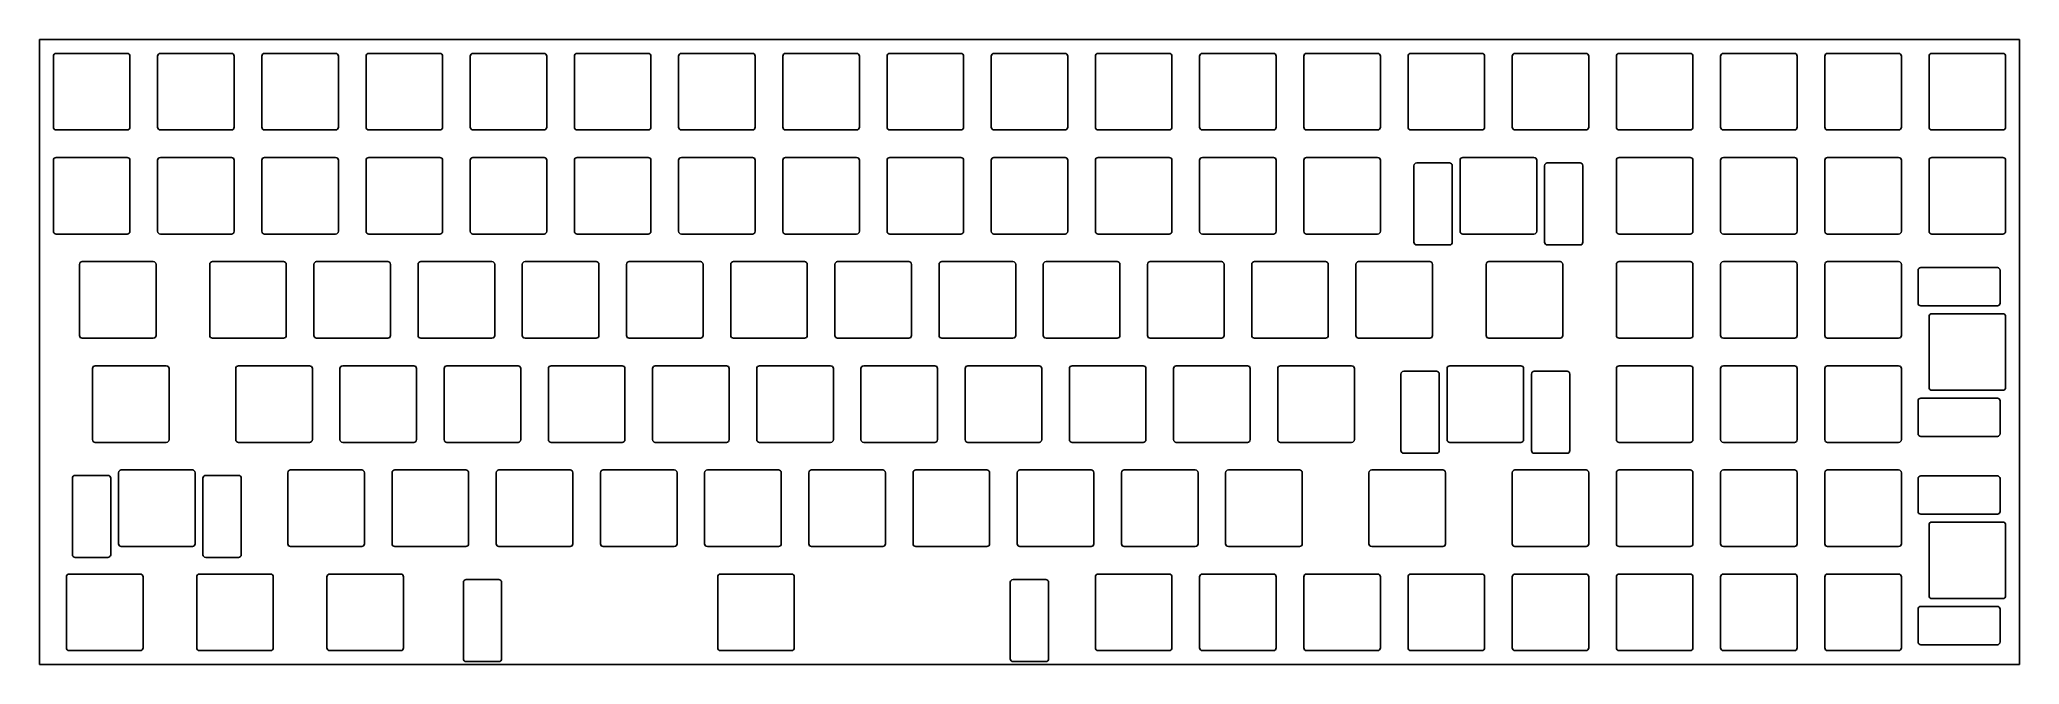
# Model space of a CAD drawing. Header units: millimetres. Extents: x 0 to 362, y -114 to 0.
import ezdxf

# ---------------------------------------------------------------- set-up
doc = ezdxf.new("R2010")
doc.units = ezdxf.units.MM
doc.header["$MEASUREMENT"] = 0
doc.layers.add('plate-raw v1_0', color=7, linetype='Continuous')

msp = doc.modelspace()

# ---------------------------------------------------------------- linework, layer by layer
at = {"layer": 'plate-raw v1_0'}
for p, q in [((0, 0), (361.95, 0)), ((0, -114.3), (0, 0)), ((361.95, -114.3), (361.95, 0)), ((2.525, -3.025), (2.525, -16.025)), ((3.025, -2.525), (16.025, -2.525)), ((16.525, -3.025), (16.525, -16.025)), ((21.575, -3.025), (21.575, -16.025)), ((22.075, -2.525), (35.075, -2.525)), ((35.575, -3.025), (35.575, -16.025)), ((40.625, -3.025), (40.625, -16.025)), ((41.125, -2.525), (54.125, -2.525)), ((54.625, -3.025), (54.625, -16.025)), ((59.675, -3.025), (59.675, -16.025)), ((60.175, -2.525), (73.175, -2.525)), ((73.675, -3.025), (73.675, -16.025)), ((78.725, -3.025), (78.725, -16.025)), ((79.225, -2.525), (92.225, -2.525)), ((92.725, -3.025), (92.725, -16.025)), ((97.775, -3.025), (97.775, -16.025)), ((98.275, -2.525), (111.275, -2.525)), ((111.775, -3.025), (111.775, -16.025)), ((116.825, -3.025), (116.825, -16.025)), ((117.325, -2.525), (130.325, -2.525)), ((130.825, -3.025), (130.825, -16.025)), ((135.875, -3.025), (135.875, -16.025)), ((136.375, -2.525), (149.375, -2.525)), ((149.875, -3.025), (149.875, -16.025)), ((154.925, -3.025), (154.925, -16.025)), ((155.425, -2.525), (168.425, -2.525)), ((168.925, -3.025), (168.925, -16.025)), ((173.975, -3.025), (173.975, -16.025)), ((174.475, -2.525), (187.475, -2.525)), ((187.975, -3.025), (187.975, -16.025)), ((193.025, -3.025), (193.025, -16.025)), ((193.525, -2.525), (206.525, -2.525)), ((207.025, -3.025), (207.025, -16.025)), ((212.075, -3.025), (212.075, -16.025)), ((212.575, -2.525), (225.575, -2.525)), ((226.075, -3.025), (226.075, -16.025)), ((231.125, -3.025), (231.125, -16.025)), ((231.625, -2.525), (244.625, -2.525)), ((245.125, -3.025), (245.125, -16.025)), ((250.175, -3.025), (250.175, -16.025)), ((250.675, -2.525), (263.675, -2.525)), ((264.175, -3.025), (264.175, -16.025)), ((269.225, -3.025), (269.225, -16.025)), ((269.725, -2.525), (282.725, -2.525)), ((283.225, -3.025), (283.225, -16.025)), ((288.275, -3.025), (288.275, -16.025)), ((288.775, -2.525), (301.775, -2.525)), ((302.275, -3.025), (302.275, -16.025)), ((307.325, -3.025), (307.325, -16.025)), ((307.825, -2.525), (320.825, -2.525)), ((321.325, -3.025), (321.325, -16.025)), ((326.375, -3.025), (326.375, -16.025)), ((326.875, -2.525), (339.875, -2.525)), ((340.375, -3.025), (340.375, -16.025)), ((345.425, -3.025), (345.425, -16.025)), ((345.925, -2.525), (358.925, -2.525)), ((359.425, -3.025), (359.425, -16.025)), ((3.025, -16.525), (16.025, -16.525)), ((22.075, -16.525), (35.075, -16.525)), ((41.125, -16.525), (54.125, -16.525)), ((60.175, -16.525), (73.175, -16.525)), ((79.225, -16.525), (92.225, -16.525)), ((98.275, -16.525), (111.275, -16.525)), ((117.325, -16.525), (130.325, -16.525)), ((136.375, -16.525), (149.375, -16.525)), ((155.425, -16.525), (168.425, -16.525)), ((174.475, -16.525), (187.475, -16.525)), ((193.525, -16.525), (206.525, -16.525)), ((212.575, -16.525), (225.575, -16.525)), ((231.625, -16.525), (244.625, -16.525)), ((250.675, -16.525), (263.675, -16.525)), ((269.725, -16.525), (282.725, -16.525)), ((288.775, -16.525), (301.775, -16.525)), ((307.825, -16.525), (320.825, -16.525)), ((326.875, -16.525), (339.875, -16.525)), ((345.925, -16.525), (358.925, -16.525)), ((3.025, -21.575), (16.025, -21.575)), ((22.075, -21.575), (35.075, -21.575)), ((41.125, -21.575), (54.125, -21.575)), ((60.175, -21.575), (73.175, -21.575)), ((79.225, -21.575), (92.225, -21.575)), ((98.275, -21.575), (111.275, -21.575)), ((117.325, -21.575), (130.325, -21.575)), ((136.375, -21.575), (149.375, -21.575)), ((155.425, -21.575), (168.425, -21.575)), ((174.475, -21.575), (187.475, -21.575)), ((193.525, -21.575), (206.525, -21.575)), ((212.575, -21.575), (225.575, -21.575)), ((231.625, -21.575), (244.625, -21.575)), ((260.2, -21.575), (273.2, -21.575)), ((288.775, -21.575), (301.775, -21.575)), ((307.825, -21.575), (320.825, -21.575)), ((326.875, -21.575), (339.875, -21.575)), ((345.925, -21.575), (358.925, -21.575)), ((2.525, -22.075), (2.525, -35.075)), ((16.525, -22.075), (16.525, -35.075)), ((21.575, -22.075), (21.575, -35.075)), ((35.575, -22.075), (35.575, -35.075)), ((40.625, -22.075), (40.625, -35.075)), ((54.625, -22.075), (54.625, -35.075)), ((59.675, -22.075), (59.675, -35.075)), ((73.675, -22.075), (73.675, -35.075)), ((78.725, -22.075), (78.725, -35.075)), ((92.725, -22.075), (92.725, -35.075)), ((97.775, -22.075), (97.775, -35.075)), ((111.775, -22.075), (111.775, -35.075)), ((116.825, -22.075), (116.825, -35.075)), ((130.825, -22.075), (130.825, -35.075)), ((135.875, -22.075), (135.875, -35.075)), ((149.875, -22.075), (149.875, -35.075)), ((154.925, -22.075), (154.925, -35.075)), ((168.925, -22.075), (168.925, -35.075)), ((173.975, -22.075), (173.975, -35.075)), ((187.975, -22.075), (187.975, -35.075)), ((193.025, -22.075), (193.025, -35.075)), ((207.025, -22.075), (207.025, -35.075)), ((212.075, -22.075), (212.075, -35.075)), ((226.075, -22.075), (226.075, -35.075)), ((231.125, -22.075), (231.125, -35.075)), ((245.125, -22.075), (245.125, -35.075)), ((251.262, -23.075), (251.262, -37.075)), ((251.762, -22.575), (257.762, -22.575)), ((258.262, -23.075), (258.262, -37.075)), ((259.7, -22.075), (259.7, -35.075)), ((273.7, -22.075), (273.7, -35.075)), ((275.138, -23.075), (275.138, -37.075)), ((275.638, -22.575), (281.638, -22.575)), ((282.138, -23.075), (282.138, -37.075)), ((288.275, -22.075), (288.275, -35.075)), ((302.275, -22.075), (302.275, -35.075)), ((307.325, -22.075), (307.325, -35.075)), ((321.325, -22.075), (321.325, -35.075)), ((326.375, -22.075), (326.375, -35.075)), ((340.375, -22.075), (340.375, -35.075)), ((345.425, -22.075), (345.425, -35.075)), ((359.425, -22.075), (359.425, -35.075)), ((3.025, -35.575), (16.025, -35.575)), ((22.075, -35.575), (35.075, -35.575)), ((41.125, -35.575), (54.125, -35.575)), ((60.175, -35.575), (73.175, -35.575)), ((79.225, -35.575), (92.225, -35.575)), ((98.275, -35.575), (111.275, -35.575)), ((117.325, -35.575), (130.325, -35.575)), ((136.375, -35.575), (149.375, -35.575)), ((155.425, -35.575), (168.425, -35.575)), ((174.475, -35.575), (187.475, -35.575)), ((193.525, -35.575), (206.525, -35.575)), ((212.575, -35.575), (225.575, -35.575)), ((231.625, -35.575), (244.625, -35.575)), ((260.2, -35.575), (273.2, -35.575)), ((288.775, -35.575), (301.775, -35.575)), ((307.825, -35.575), (320.825, -35.575)), ((326.875, -35.575), (339.875, -35.575)), ((345.925, -35.575), (358.925, -35.575)), ((251.762, -37.575), (257.762, -37.575)), ((275.638, -37.575), (281.638, -37.575)), ((7.2875, -41.125), (7.2875, -54.125)), ((7.7875, -40.625), (20.7875, -40.625)), ((21.2875, -41.125), (21.2875, -54.125)), ((31.1, -41.125), (31.1, -54.125)), ((31.6, -40.625), (44.6, -40.625)), ((45.1, -41.125), (45.1, -54.125)), ((50.15, -41.125), (50.15, -54.125)), ((50.65, -40.625), (63.65, -40.625)), ((64.15, -41.125), (64.15, -54.125)), ((69.2, -41.125), (69.2, -54.125)), ((69.7, -40.625), (82.7, -40.625)), ((83.2, -41.125), (83.2, -54.125)), ((88.25, -41.125), (88.25, -54.125)), ((88.75, -40.625), (101.75, -40.625)), ((102.25, -41.125), (102.25, -54.125)), ((107.3, -41.125), (107.3, -54.125)), ((107.8, -40.625), (120.8, -40.625)), ((121.3, -41.125), (121.3, -54.125)), ((126.35, -41.125), (126.35, -54.125)), ((126.85, -40.625), (139.85, -40.625)), ((140.35, -41.125), (140.35, -54.125)), ((145.4, -41.125), (145.4, -54.125)), ((145.9, -40.625), (158.9, -40.625)), ((159.4, -41.125), (159.4, -54.125)), ((164.45, -41.125), (164.45, -54.125)), ((164.95, -40.625), (177.95, -40.625)), ((178.45, -41.125), (178.45, -54.125)), ((183.5, -41.125), (183.5, -54.125)), ((184, -40.625), (197, -40.625)), ((197.5, -41.125), (197.5, -54.125)), ((202.55, -41.125), (202.55, -54.125)), ((203.05, -40.625), (216.05, -40.625)), ((216.55, -41.125), (216.55, -54.125)), ((221.6, -41.125), (221.6, -54.125)), ((222.1, -40.625), (235.1, -40.625)), ((235.6, -41.125), (235.6, -54.125)), ((240.65, -41.125), (240.65, -54.125)), ((241.15, -40.625), (254.15, -40.625)), ((254.65, -41.125), (254.65, -54.125)), ((264.4625, -41.125), (264.4625, -54.125)), ((264.9625, -40.625), (277.9625, -40.625)), ((278.4625, -41.125), (278.4625, -54.125)), ((288.275, -41.125), (288.275, -54.125)), ((288.775, -40.625), (301.775, -40.625)), ((302.275, -41.125), (302.275, -54.125)), ((307.325, -41.125), (307.325, -54.125)), ((307.825, -40.625), (320.825, -40.625)), ((321.325, -41.125), (321.325, -54.125)), ((326.375, -41.125), (326.375, -54.125)), ((326.875, -40.625), (339.875, -40.625)), ((340.375, -41.125), (340.375, -54.125)), ((343.425, -42.212), (343.425, -48.212)), ((357.925, -41.712), (343.925, -41.712)), ((358.425, -42.212), (358.425, -48.212)), ((357.925, -48.712), (343.925, -48.712)), ((345.425, -50.65), (345.425, -63.65)), ((358.925, -50.15), (345.925, -50.15)), ((359.425, -50.65), (359.425, -63.65)), ((7.7875, -54.625), (20.7875, -54.625)), ((31.6, -54.625), (44.6, -54.625)), ((50.65, -54.625), (63.65, -54.625)), ((69.7, -54.625), (82.7, -54.625)), ((88.75, -54.625), (101.75, -54.625)), ((107.8, -54.625), (120.8, -54.625)), ((126.85, -54.625), (139.85, -54.625)), ((145.9, -54.625), (158.9, -54.625)), ((164.95, -54.625), (177.95, -54.625)), ((184, -54.625), (197, -54.625)), ((203.05, -54.625), (216.05, -54.625)), ((222.1, -54.625), (235.1, -54.625)), ((241.15, -54.625), (254.15, -54.625)), ((264.9625, -54.625), (277.9625, -54.625)), ((288.775, -54.625), (301.775, -54.625)), ((307.825, -54.625), (320.825, -54.625)), ((326.875, -54.625), (339.875, -54.625)), ((9.66875, -60.175), (9.66875, -73.175)), ((10.16875, -59.675), (23.16875, -59.675)), ((23.66875, -60.175), (23.66875, -73.175)), ((35.8625, -60.175), (35.8625, -73.175)), ((36.3625, -59.675), (49.3625, -59.675)), ((49.8625, -60.175), (49.8625, -73.175)), ((54.9125, -60.175), (54.9125, -73.175)), ((55.4125, -59.675), (68.4125, -59.675)), ((68.9125, -60.175), (68.9125, -73.175)), ((73.9625, -60.175), (73.9625, -73.175)), ((74.4625, -59.675), (87.4625, -59.675)), ((87.9625, -60.175), (87.9625, -73.175)), ((93.0125, -60.175), (93.0125, -73.175)), ((93.5125, -59.675), (106.5125, -59.675)), ((107.0125, -60.175), (107.0125, -73.175)), ((112.0625, -60.175), (112.0625, -73.175)), ((112.5625, -59.675), (125.5625, -59.675)), ((126.0625, -60.175), (126.0625, -73.175)), ((131.1125, -60.175), (131.1125, -73.175)), ((131.6125, -59.675), (144.6125, -59.675)), ((145.1125, -60.175), (145.1125, -73.175)), ((150.1625, -60.175), (150.1625, -73.175)), ((150.6625, -59.675), (163.6625, -59.675)), ((164.1625, -60.175), (164.1625, -73.175)), ((169.2125, -60.175), (169.2125, -73.175)), ((169.7125, -59.675), (182.7125, -59.675)), ((183.2125, -60.175), (183.2125, -73.175)), ((188.2625, -60.175), (188.2625, -73.175)), ((188.7625, -59.675), (201.7625, -59.675)), ((202.2625, -60.175), (202.2625, -73.175)), ((207.3125, -60.175), (207.3125, -73.175)), ((207.8125, -59.675), (220.8125, -59.675)), ((221.3125, -60.175), (221.3125, -73.175)), ((226.3625, -60.175), (226.3625, -73.175)), ((226.8625, -59.675), (239.8625, -59.675)), ((240.3625, -60.175), (240.3625, -73.175)), ((248.88075, -61.175), (248.88075, -75.175)), ((249.38075, -60.675), (255.38075, -60.675)), ((255.88075, -61.175), (255.88075, -75.175)), ((257.31875, -60.175), (257.31875, -73.175)), ((257.81875, -59.675), (270.81875, -59.675)), ((271.31875, -60.175), (271.31875, -73.175)), ((272.75675, -61.175), (272.75675, -75.175)), ((273.25675, -60.675), (279.25675, -60.675)), ((279.75675, -61.175), (279.75675, -75.175)), ((288.275, -60.175), (288.275, -73.175)), ((288.775, -59.675), (301.775, -59.675)), ((302.275, -60.175), (302.275, -73.175)), ((307.325, -60.175), (307.325, -73.175)), ((307.825, -59.675), (320.825, -59.675)), ((321.325, -60.175), (321.325, -73.175)), ((326.375, -60.175), (326.375, -73.175)), ((326.875, -59.675), (339.875, -59.675)), ((340.375, -60.175), (340.375, -73.175)), ((358.925, -64.15), (345.925, -64.15)), ((343.425, -66.088), (343.425, -72.088)), ((357.925, -65.588), (343.925, -65.588)), ((358.425, -66.088), (358.425, -72.088)), ((10.16875, -73.675), (23.16875, -73.675)), ((36.3625, -73.675), (49.3625, -73.675)), ((55.4125, -73.675), (68.4125, -73.675)), ((74.4625, -73.675), (87.4625, -73.675)), ((93.5125, -73.675), (106.5125, -73.675)), ((112.5625, -73.675), (125.5625, -73.675)), ((131.6125, -73.675), (144.6125, -73.675)), ((150.6625, -73.675), (163.6625, -73.675)), ((169.7125, -73.675), (182.7125, -73.675)), ((188.7625, -73.675), (201.7625, -73.675)), ((207.8125, -73.675), (220.8125, -73.675)), ((226.8625, -73.675), (239.8625, -73.675)), ((249.38075, -75.675), (255.38075, -75.675)), ((257.81875, -73.675), (270.81875, -73.675)), ((273.25675, -75.675), (279.25675, -75.675)), ((288.775, -73.675), (301.775, -73.675)), ((307.825, -73.675), (320.825, -73.675)), ((326.875, -73.675), (339.875, -73.675)), ((357.925, -72.588), (343.925, -72.588)), ((14.43125, -79.225), (14.43125, -92.225)), ((14.93125, -78.725), (27.93125, -78.725)), ((28.43125, -79.225), (28.43125, -92.225)), ((45.3875, -79.225), (45.3875, -92.225)), ((45.8875, -78.725), (58.8875, -78.725)), ((59.3875, -79.225), (59.3875, -92.225)), ((64.4375, -79.225), (64.4375, -92.225)), ((64.9375, -78.725), (77.9375, -78.725)), ((78.4375, -79.225), (78.4375, -92.225)), ((83.4875, -79.225), (83.4875, -92.225)), ((83.9875, -78.725), (96.9875, -78.725)), ((97.4875, -79.225), (97.4875, -92.225)), ((102.5375, -79.225), (102.5375, -92.225)), ((103.0375, -78.725), (116.0375, -78.725)), ((116.5375, -79.225), (116.5375, -92.225)), ((121.5875, -79.225), (121.5875, -92.225)), ((122.0875, -78.725), (135.0875, -78.725)), ((135.5875, -79.225), (135.5875, -92.225)), ((140.6375, -79.225), (140.6375, -92.225)), ((141.1375, -78.725), (154.1375, -78.725)), ((154.6375, -79.225), (154.6375, -92.225)), ((159.6875, -79.225), (159.6875, -92.225)), ((160.1875, -78.725), (173.1875, -78.725)), ((173.6875, -79.225), (173.6875, -92.225)), ((178.7375, -79.225), (178.7375, -92.225)), ((179.2375, -78.725), (192.2375, -78.725)), ((192.7375, -79.225), (192.7375, -92.225)), ((197.7875, -79.225), (197.7875, -92.225)), ((198.2875, -78.725), (211.2875, -78.725)), ((211.7875, -79.225), (211.7875, -92.225)), ((216.8375, -79.225), (216.8375, -92.225)), ((217.3375, -78.725), (230.3375, -78.725)), ((230.8375, -79.225), (230.8375, -92.225)), ((243.03125, -79.225), (243.03125, -92.225)), ((243.53125, -78.725), (256.53125, -78.725)), ((257.03125, -79.225), (257.03125, -92.225)), ((269.225, -79.225), (269.225, -92.225)), ((269.725, -78.725), (282.725, -78.725)), ((283.225, -79.225), (283.225, -92.225)), ((288.275, -79.225), (288.275, -92.225)), ((288.775, -78.725), (301.775, -78.725)), ((302.275, -79.225), (302.275, -92.225)), ((307.325, -79.225), (307.325, -92.225)), ((307.825, -78.725), (320.825, -78.725)), ((321.325, -79.225), (321.325, -92.225)), ((326.375, -79.225), (326.375, -92.225)), ((326.875, -78.725), (339.875, -78.725)), ((340.375, -79.225), (340.375, -92.225)), ((5.99325, -80.225), (5.99325, -94.225)), ((6.49325, -79.725), (12.49325, -79.725)), ((12.99325, -80.225), (12.99325, -94.225)), ((29.86925, -80.225), (29.86925, -94.225)), ((30.36925, -79.725), (36.36925, -79.725)), ((36.86925, -80.225), (36.86925, -94.225)), ((343.425, -80.312), (343.425, -86.312)), ((357.925, -79.812), (343.925, -79.812)), ((358.425, -80.312), (358.425, -86.312)), ((357.925, -86.812), (343.925, -86.812)), ((345.425, -88.75), (345.425, -101.75)), ((358.925, -88.25), (345.925, -88.25)), ((359.425, -88.75), (359.425, -101.75)), ((14.93125, -92.725), (27.93125, -92.725)), ((45.8875, -92.725), (58.8875, -92.725)), ((64.9375, -92.725), (77.9375, -92.725)), ((83.9875, -92.725), (96.9875, -92.725)), ((103.0375, -92.725), (116.0375, -92.725)), ((122.0875, -92.725), (135.0875, -92.725)), ((141.1375, -92.725), (154.1375, -92.725)), ((160.1875, -92.725), (173.1875, -92.725)), ((179.2375, -92.725), (192.2375, -92.725)), ((198.2875, -92.725), (211.2875, -92.725)), ((217.3375, -92.725), (230.3375, -92.725)), ((243.53125, -92.725), (256.53125, -92.725)), ((269.725, -92.725), (282.725, -92.725)), ((288.775, -92.725), (301.775, -92.725)), ((307.825, -92.725), (320.825, -92.725)), ((326.875, -92.725), (339.875, -92.725)), ((6.49325, -94.725), (12.49325, -94.725)), ((30.36925, -94.725), (36.36925, -94.725)), ((4.90625, -98.275), (4.90625, -111.275)), ((5.40625, -97.775), (18.40625, -97.775)), ((18.90625, -98.275), (18.90625, -111.275)), ((28.71875, -98.275), (28.71875, -111.275)), ((29.21875, -97.775), (42.21875, -97.775)), ((42.71875, -98.275), (42.71875, -111.275)), ((52.53125, -98.275), (52.53125, -111.275)), ((53.03125, -97.775), (66.03125, -97.775)), ((66.53125, -98.275), (66.53125, -111.275)), ((77.46875, -99.275), (77.46875, -113.275)), ((77.96875, -98.775), (83.96875, -98.775)), ((84.46875, -99.275), (84.46875, -113.275)), ((123.96875, -98.275), (123.96875, -111.275)), ((124.46875, -97.775), (137.46875, -97.775)), ((137.96875, -98.275), (137.96875, -111.275)), ((177.46875, -99.275), (177.46875, -113.275)), ((177.96875, -98.775), (183.96875, -98.775)), ((184.46875, -99.275), (184.46875, -113.275)), ((193.025, -98.275), (193.025, -111.275)), ((193.525, -97.775), (206.525, -97.775)), ((207.025, -98.275), (207.025, -111.275)), ((212.075, -98.275), (212.075, -111.275)), ((212.575, -97.775), (225.575, -97.775)), ((226.075, -98.275), (226.075, -111.275)), ((231.125, -98.275), (231.125, -111.275)), ((231.625, -97.775), (244.625, -97.775)), ((245.125, -98.275), (245.125, -111.275)), ((250.175, -98.275), (250.175, -111.275)), ((250.675, -97.775), (263.675, -97.775)), ((264.175, -98.275), (264.175, -111.275)), ((269.225, -98.275), (269.225, -111.275)), ((269.725, -97.775), (282.725, -97.775)), ((283.225, -98.275), (283.225, -111.275)), ((288.275, -98.275), (288.275, -111.275)), ((288.775, -97.775), (301.775, -97.775)), ((302.275, -98.275), (302.275, -111.275)), ((307.325, -98.275), (307.325, -111.275)), ((307.825, -97.775), (320.825, -97.775)), ((321.325, -98.275), (321.325, -111.275)), ((326.375, -98.275), (326.375, -111.275)), ((326.875, -97.775), (339.875, -97.775)), ((340.375, -98.275), (340.375, -111.275)), ((343.425, -104.188), (343.425, -110.188)), ((357.925, -103.688), (343.925, -103.688)), ((358.925, -102.25), (345.925, -102.25)), ((358.425, -104.188), (358.425, -110.188)), ((5.40625, -111.775), (18.40625, -111.775)), ((29.21875, -111.775), (42.21875, -111.775)), ((53.03125, -111.775), (66.03125, -111.775)), ((124.46875, -111.775), (137.46875, -111.775)), ((193.525, -111.775), (206.525, -111.775)), ((212.575, -111.775), (225.575, -111.775)), ((231.625, -111.775), (244.625, -111.775)), ((250.675, -111.775), (263.675, -111.775)), ((269.725, -111.775), (282.725, -111.775)), ((288.775, -111.775), (301.775, -111.775)), ((307.825, -111.775), (320.825, -111.775)), ((326.875, -111.775), (339.875, -111.775)), ((357.925, -110.688), (343.925, -110.688)), ((0, -114.3), (361.95, -114.3)), ((77.96875, -113.775), (83.96875, -113.775)), ((177.96875, -113.775), (183.96875, -113.775))]:
    msp.add_line(p, q, dxfattribs=at)
for centre, start, end in [((3.025, -3.025), 90, 180), ((16.025, -3.025), 0, 90), ((22.075, -3.025), 90, 180), ((35.075, -3.025), 0, 90), ((41.125, -3.025), 90, 180), ((54.125, -3.025), 0, 90), ((60.175, -3.025), 90, 180), ((73.175, -3.025), 0, 90), ((79.225, -3.025), 90, 180), ((92.225, -3.025), 0, 90), ((98.275, -3.025), 90, 180), ((111.275, -3.025), 0, 90), ((117.325, -3.025), 90, 180), ((130.325, -3.025), 0, 90), ((136.375, -3.025), 90, 180), ((149.375, -3.025), 0, 90), ((155.425, -3.025), 90, 180), ((168.425, -3.025), 0, 90), ((174.475, -3.025), 90, 180), ((187.475, -3.025), 0, 90), ((193.525, -3.025), 90, 180), ((206.525, -3.025), 0, 90), ((212.575, -3.025), 90, 180), ((225.575, -3.025), 0, 90), ((231.625, -3.025), 90, 180), ((244.625, -3.025), 0, 90), ((250.675, -3.025), 90, 180), ((263.675, -3.025), 0, 90), ((269.725, -3.025), 90, 180), ((282.725, -3.025), 0, 90), ((288.775, -3.025), 90, 180), ((301.775, -3.025), 0, 90), ((307.825, -3.025), 90, 180), ((320.825, -3.025), 0, 90), ((326.875, -3.025), 90, 180), ((339.875, -3.025), 0, 90), ((345.925, -3.025), 90, 180), ((358.925, -3.025), 0, 90), ((3.025, -16.025), 180, 270), ((16.025, -16.025), 270, 0), ((22.075, -16.025), 180, 270), ((35.075, -16.025), 270, 0), ((41.125, -16.025), 180, 270), ((54.125, -16.025), 270, 0), ((60.175, -16.025), 180, 270), ((73.175, -16.025), 270, 0), ((79.225, -16.025), 180, 270), ((92.225, -16.025), 270, 0), ((98.275, -16.025), 180, 270), ((111.275, -16.025), 270, 0), ((117.325, -16.025), 180, 270), ((130.325, -16.025), 270, 0), ((136.375, -16.025), 180, 270), ((149.375, -16.025), 270, 0), ((155.425, -16.025), 180, 270), ((168.425, -16.025), 270, 0), ((174.475, -16.025), 180, 270), ((187.475, -16.025), 270, 0), ((193.525, -16.025), 180, 270), ((206.525, -16.025), 270, 0), ((212.575, -16.025), 180, 270), ((225.575, -16.025), 270, 0), ((231.625, -16.025), 180, 270), ((244.625, -16.025), 270, 0), ((250.675, -16.025), 180, 270), ((263.675, -16.025), 270, 0), ((269.725, -16.025), 180, 270), ((282.725, -16.025), 270, 0), ((288.775, -16.025), 180, 270), ((301.775, -16.025), 270, 0), ((307.825, -16.025), 180, 270), ((320.825, -16.025), 270, 0), ((326.875, -16.025), 180, 270), ((339.875, -16.025), 270, 0), ((345.925, -16.025), 180, 270), ((358.925, -16.025), 270, 0), ((3.025, -22.075), 90, 180), ((16.025, -22.075), 0, 90), ((22.075, -22.075), 90, 180), ((35.075, -22.075), 0, 90), ((41.125, -22.075), 90, 180), ((54.125, -22.075), 0, 90), ((60.175, -22.075), 90, 180), ((73.175, -22.075), 0, 90), ((79.225, -22.075), 90, 180), ((92.225, -22.075), 0, 90), ((98.275, -22.075), 90, 180), ((111.275, -22.075), 0, 90), ((117.325, -22.075), 90, 180), ((130.325, -22.075), 0, 90), ((136.375, -22.075), 90, 180), ((149.375, -22.075), 0, 90), ((155.425, -22.075), 90, 180), ((168.425, -22.075), 0, 90), ((174.475, -22.075), 90, 180), ((187.475, -22.075), 0, 90), ((193.525, -22.075), 90, 180), ((206.525, -22.075), 0, 90), ((212.575, -22.075), 90, 180), ((225.575, -22.075), 0, 90), ((231.625, -22.075), 90, 180), ((244.625, -22.075), 0, 90), ((260.2, -22.075), 90, 180), ((273.2, -22.075), 0, 90), ((288.775, -22.075), 90, 180), ((301.775, -22.075), 0, 90), ((307.825, -22.075), 90, 180), ((320.825, -22.075), 0, 90), ((326.875, -22.075), 90, 180), ((339.875, -22.075), 0, 90), ((345.925, -22.075), 90, 180), ((358.925, -22.075), 0, 90), ((251.762, -23.075), 90, 180), ((257.762, -23.075), 0, 90), ((275.638, -23.075), 90, 180), ((281.638, -23.075), 0, 90), ((3.025, -35.075), 180, 270), ((16.025, -35.075), 270, 0), ((22.075, -35.075), 180, 270), ((35.075, -35.075), 270, 0), ((41.125, -35.075), 180, 270), ((54.125, -35.075), 270, 0), ((60.175, -35.075), 180, 270), ((73.175, -35.075), 270, 0), ((79.225, -35.075), 180, 270), ((92.225, -35.075), 270, 0), ((98.275, -35.075), 180, 270), ((111.275, -35.075), 270, 0), ((117.325, -35.075), 180, 270), ((130.325, -35.075), 270, 0), ((136.375, -35.075), 180, 270), ((149.375, -35.075), 270, 0), ((155.425, -35.075), 180, 270), ((168.425, -35.075), 270, 0), ((174.475, -35.075), 180, 270), ((187.475, -35.075), 270, 0), ((193.525, -35.075), 180, 270), ((206.525, -35.075), 270, 0), ((212.575, -35.075), 180, 270), ((225.575, -35.075), 270, 0), ((231.625, -35.075), 180, 270), ((244.625, -35.075), 270, 0), ((260.2, -35.075), 180, 270), ((273.2, -35.075), 270, 0), ((288.775, -35.075), 180, 270), ((301.775, -35.075), 270, 0), ((307.825, -35.075), 180, 270), ((320.825, -35.075), 270, 0), ((326.875, -35.075), 180, 270), ((339.875, -35.075), 270, 0), ((345.925, -35.075), 180, 270), ((358.925, -35.075), 270, 0), ((251.762, -37.075), 180, 270), ((257.762, -37.075), 270, 0), ((275.638, -37.075), 180, 270), ((281.638, -37.075), 270, 0), ((7.7875, -41.125), 90, 180), ((20.7875, -41.125), 0, 90), ((31.6, -41.125), 90, 180), ((44.6, -41.125), 0, 90), ((50.65, -41.125), 90, 180), ((63.65, -41.125), 0, 90), ((69.7, -41.125), 90, 180), ((82.7, -41.125), 0, 90), ((88.75, -41.125), 90, 180), ((101.75, -41.125), 0, 90), ((107.8, -41.125), 90, 180), ((120.8, -41.125), 0, 90), ((126.85, -41.125), 90, 180), ((139.85, -41.125), 0, 90), ((145.9, -41.125), 90, 180), ((158.9, -41.125), 0, 90), ((164.95, -41.125), 90, 180), ((177.95, -41.125), 0, 90), ((184, -41.125), 90, 180), ((197, -41.125), 0, 90), ((203.05, -41.125), 90, 180), ((216.05, -41.125), 0, 90), ((222.1, -41.125), 90, 180), ((235.1, -41.125), 0, 90), ((241.15, -41.125), 90, 180), ((254.15, -41.125), 0, 90), ((264.9625, -41.125), 90, 180), ((277.9625, -41.125), 0, 90), ((288.775, -41.125), 90, 180), ((301.775, -41.125), 0, 90), ((307.825, -41.125), 90, 180), ((320.825, -41.125), 0, 90), ((326.875, -41.125), 90, 180), ((339.875, -41.125), 0, 90), ((343.925, -42.212), 90, 180), ((357.925, -42.212), 0, 90), ((343.925, -48.212), 180, 270), ((345.925, -50.65), 90, 180), ((357.925, -48.212), 270, 0), ((358.925, -50.65), 0, 90), ((7.7875, -54.125), 180, 270), ((20.7875, -54.125), 270, 0), ((31.6, -54.125), 180, 270), ((44.6, -54.125), 270, 0), ((50.65, -54.125), 180, 270), ((63.65, -54.125), 270, 0), ((69.7, -54.125), 180, 270), ((82.7, -54.125), 270, 0), ((88.75, -54.125), 180, 270), ((101.75, -54.125), 270, 0), ((107.8, -54.125), 180, 270), ((120.8, -54.125), 270, 0), ((126.85, -54.125), 180, 270), ((139.85, -54.125), 270, 0), ((145.9, -54.125), 180, 270), ((158.9, -54.125), 270, 0), ((164.95, -54.125), 180, 270), ((177.95, -54.125), 270, 0), ((184, -54.125), 180, 270), ((197, -54.125), 270, 0), ((203.05, -54.125), 180, 270), ((216.05, -54.125), 270, 0), ((222.1, -54.125), 180, 270), ((235.1, -54.125), 270, 0), ((241.15, -54.125), 180, 270), ((254.15, -54.125), 270, 0), ((264.9625, -54.125), 180, 270), ((277.9625, -54.125), 270, 0), ((288.775, -54.125), 180, 270), ((301.775, -54.125), 270, 0), ((307.825, -54.125), 180, 270), ((320.825, -54.125), 270, 0), ((326.875, -54.125), 180, 270), ((339.875, -54.125), 270, 0), ((10.16875, -60.175), 90, 180), ((23.16875, -60.175), 0, 90), ((36.3625, -60.175), 90, 180), ((49.3625, -60.175), 0, 90), ((55.4125, -60.175), 90, 180), ((68.4125, -60.175), 0, 90), ((74.4625, -60.175), 90, 180), ((87.4625, -60.175), 0, 90), ((93.5125, -60.175), 90, 180), ((106.5125, -60.175), 0, 90), ((112.5625, -60.175), 90, 180), ((125.5625, -60.175), 0, 90), ((131.6125, -60.175), 90, 180), ((144.6125, -60.175), 0, 90), ((150.6625, -60.175), 90, 180), ((163.6625, -60.175), 0, 90), ((169.7125, -60.175), 90, 180), ((182.7125, -60.175), 0, 90), ((188.7625, -60.175), 90, 180), ((201.7625, -60.175), 0, 90), ((207.8125, -60.175), 90, 180), ((220.8125, -60.175), 0, 90), ((226.8625, -60.175), 90, 180), ((239.8625, -60.175), 0, 90), ((249.38075, -61.175), 90, 180), ((255.38075, -61.175), 0, 90), ((257.81875, -60.175), 90, 180), ((270.81875, -60.175), 0, 90), ((273.25675, -61.175), 90, 180), ((279.25675, -61.175), 0, 90), ((288.775, -60.175), 90, 180), ((301.775, -60.175), 0, 90), ((307.825, -60.175), 90, 180), ((320.825, -60.175), 0, 90), ((326.875, -60.175), 90, 180), ((339.875, -60.175), 0, 90), ((345.925, -63.65), 180, 270), ((358.925, -63.65), 270, 0), ((343.925, -66.088), 90, 180), ((357.925, -66.088), 0, 90), ((343.925, -72.088), 180, 270), ((357.925, -72.088), 270, 0), ((10.16875, -73.175), 180, 270), ((23.16875, -73.175), 270, 0), ((36.3625, -73.175), 180, 270), ((49.3625, -73.175), 270, 0), ((55.4125, -73.175), 180, 270), ((68.4125, -73.175), 270, 0), ((74.4625, -73.175), 180, 270), ((87.4625, -73.175), 270, 0), ((93.5125, -73.175), 180, 270), ((106.5125, -73.175), 270, 0), ((112.5625, -73.175), 180, 270), ((125.5625, -73.175), 270, 0), ((131.6125, -73.175), 180, 270), ((144.6125, -73.175), 270, 0), ((150.6625, -73.175), 180, 270), ((163.6625, -73.175), 270, 0), ((169.7125, -73.175), 180, 270), ((182.7125, -73.175), 270, 0), ((188.7625, -73.175), 180, 270), ((201.7625, -73.175), 270, 0), ((207.8125, -73.175), 180, 270), ((220.8125, -73.175), 270, 0), ((226.8625, -73.175), 180, 270), ((239.8625, -73.175), 270, 0), ((249.38075, -75.175), 180, 270), ((255.38075, -75.175), 270, 0), ((257.81875, -73.175), 180, 270), ((270.81875, -73.175), 270, 0), ((273.25675, -75.175), 180, 270), ((279.25675, -75.175), 270, 0), ((288.775, -73.175), 180, 270), ((301.775, -73.175), 270, 0), ((307.825, -73.175), 180, 270), ((320.825, -73.175), 270, 0), ((326.875, -73.175), 180, 270), ((339.875, -73.175), 270, 0), ((14.93125, -79.225), 90, 180), ((27.93125, -79.225), 0, 90), ((45.8875, -79.225), 90, 180), ((58.8875, -79.225), 0, 90), ((64.9375, -79.225), 90, 180), ((77.9375, -79.225), 0, 90), ((83.9875, -79.225), 90, 180), ((96.9875, -79.225), 0, 90), ((103.0375, -79.225), 90, 180), ((116.0375, -79.225), 0, 90), ((122.0875, -79.225), 90, 180), ((135.0875, -79.225), 0, 90), ((141.1375, -79.225), 90, 180), ((154.1375, -79.225), 0, 90), ((160.1875, -79.225), 90, 180), ((173.1875, -79.225), 0, 90), ((179.2375, -79.225), 90, 180), ((192.2375, -79.225), 0, 90), ((198.2875, -79.225), 90, 180), ((211.2875, -79.225), 0, 90), ((217.3375, -79.225), 90, 180), ((230.3375, -79.225), 0, 90), ((243.53125, -79.225), 90, 180), ((256.53125, -79.225), 0, 90), ((269.725, -79.225), 90, 180), ((282.725, -79.225), 0, 90), ((288.775, -79.225), 90, 180), ((301.775, -79.225), 0, 90), ((307.825, -79.225), 90, 180), ((320.825, -79.225), 0, 90), ((326.875, -79.225), 90, 180), ((339.875, -79.225), 0, 90), ((6.49325, -80.225), 90, 180), ((12.49325, -80.225), 0, 90), ((30.36925, -80.225), 90, 180), ((36.36925, -80.225), 0, 90), ((343.925, -80.312), 90, 180), ((357.925, -80.312), 0, 90), ((343.925, -86.312), 180, 270), ((357.925, -86.312), 270, 0), ((345.925, -88.75), 90, 180), ((358.925, -88.75), 0, 90), ((14.93125, -92.225), 180, 270), ((27.93125, -92.225), 270, 0), ((45.8875, -92.225), 180, 270), ((58.8875, -92.225), 270, 0), ((64.9375, -92.225), 180, 270), ((77.9375, -92.225), 270, 0), ((83.9875, -92.225), 180, 270), ((96.9875, -92.225), 270, 0), ((103.0375, -92.225), 180, 270), ((116.0375, -92.225), 270, 0), ((122.0875, -92.225), 180, 270), ((135.0875, -92.225), 270, 0), ((141.1375, -92.225), 180, 270), ((154.1375, -92.225), 270, 0), ((160.1875, -92.225), 180, 270), ((173.1875, -92.225), 270, 0), ((179.2375, -92.225), 180, 270), ((192.2375, -92.225), 270, 0), ((198.2875, -92.225), 180, 270), ((211.2875, -92.225), 270, 0), ((217.3375, -92.225), 180, 270), ((230.3375, -92.225), 270, 0), ((243.53125, -92.225), 180, 270), ((256.53125, -92.225), 270, 0), ((269.725, -92.225), 180, 270), ((282.725, -92.225), 270, 0), ((288.775, -92.225), 180, 270), ((301.775, -92.225), 270, 0), ((307.825, -92.225), 180, 270), ((320.825, -92.225), 270, 0), ((326.875, -92.225), 180, 270), ((339.875, -92.225), 270, 0), ((6.49325, -94.225), 180, 270), ((12.49325, -94.225), 270, 0), ((30.36925, -94.225), 180, 270), ((36.36925, -94.225), 270, 0), ((5.40625, -98.275), 90, 180), ((18.40625, -98.275), 0, 90), ((29.21875, -98.275), 90, 180), ((42.21875, -98.275), 0, 90), ((53.03125, -98.275), 90, 180), ((66.03125, -98.275), 0, 90), ((77.96875, -99.275), 90, 180), ((83.96875, -99.275), 0, 90), ((124.46875, -98.275), 90, 180), ((137.46875, -98.275), 0, 90), ((177.96875, -99.275), 90, 180), ((183.96875, -99.275), 0, 90), ((193.525, -98.275), 90, 180), ((206.525, -98.275), 0, 90), ((212.575, -98.275), 90, 180), ((225.575, -98.275), 0, 90), ((231.625, -98.275), 90, 180), ((244.625, -98.275), 0, 90), ((250.675, -98.275), 90, 180), ((263.675, -98.275), 0, 90), ((269.725, -98.275), 90, 180), ((282.725, -98.275), 0, 90), ((288.775, -98.275), 90, 180), ((301.775, -98.275), 0, 90), ((307.825, -98.275), 90, 180), ((320.825, -98.275), 0, 90), ((326.875, -98.275), 90, 180), ((339.875, -98.275), 0, 90), ((343.925, -104.188), 90, 180), ((345.925, -101.75), 180, 270), ((357.925, -104.188), 0, 90), ((358.925, -101.75), 270, 0), ((5.40625, -111.275), 180, 270), ((18.40625, -111.275), 270, 0), ((29.21875, -111.275), 180, 270), ((42.21875, -111.275), 270, 0), ((53.03125, -111.275), 180, 270), ((66.03125, -111.275), 270, 0), ((124.46875, -111.275), 180, 270), ((137.46875, -111.275), 270, 0), ((193.525, -111.275), 180, 270), ((206.525, -111.275), 270, 0), ((212.575, -111.275), 180, 270), ((225.575, -111.275), 270, 0), ((231.625, -111.275), 180, 270), ((244.625, -111.275), 270, 0), ((250.675, -111.275), 180, 270), ((263.675, -111.275), 270, 0), ((269.725, -111.275), 180, 270), ((282.725, -111.275), 270, 0), ((288.775, -111.275), 180, 270), ((301.775, -111.275), 270, 0), ((307.825, -111.275), 180, 270), ((320.825, -111.275), 270, 0), ((326.875, -111.275), 180, 270), ((339.875, -111.275), 270, 0), ((343.925, -110.188), 180, 270), ((357.925, -110.188), 270, 0), ((77.96875, -113.275), 180, 270), ((83.96875, -113.275), 270, 0), ((177.96875, -113.275), 180, 270), ((183.96875, -113.275), 270, 0)]:
    msp.add_arc(centre, 0.5, start, end, dxfattribs=at)

doc.saveas('drawing.dxf')
